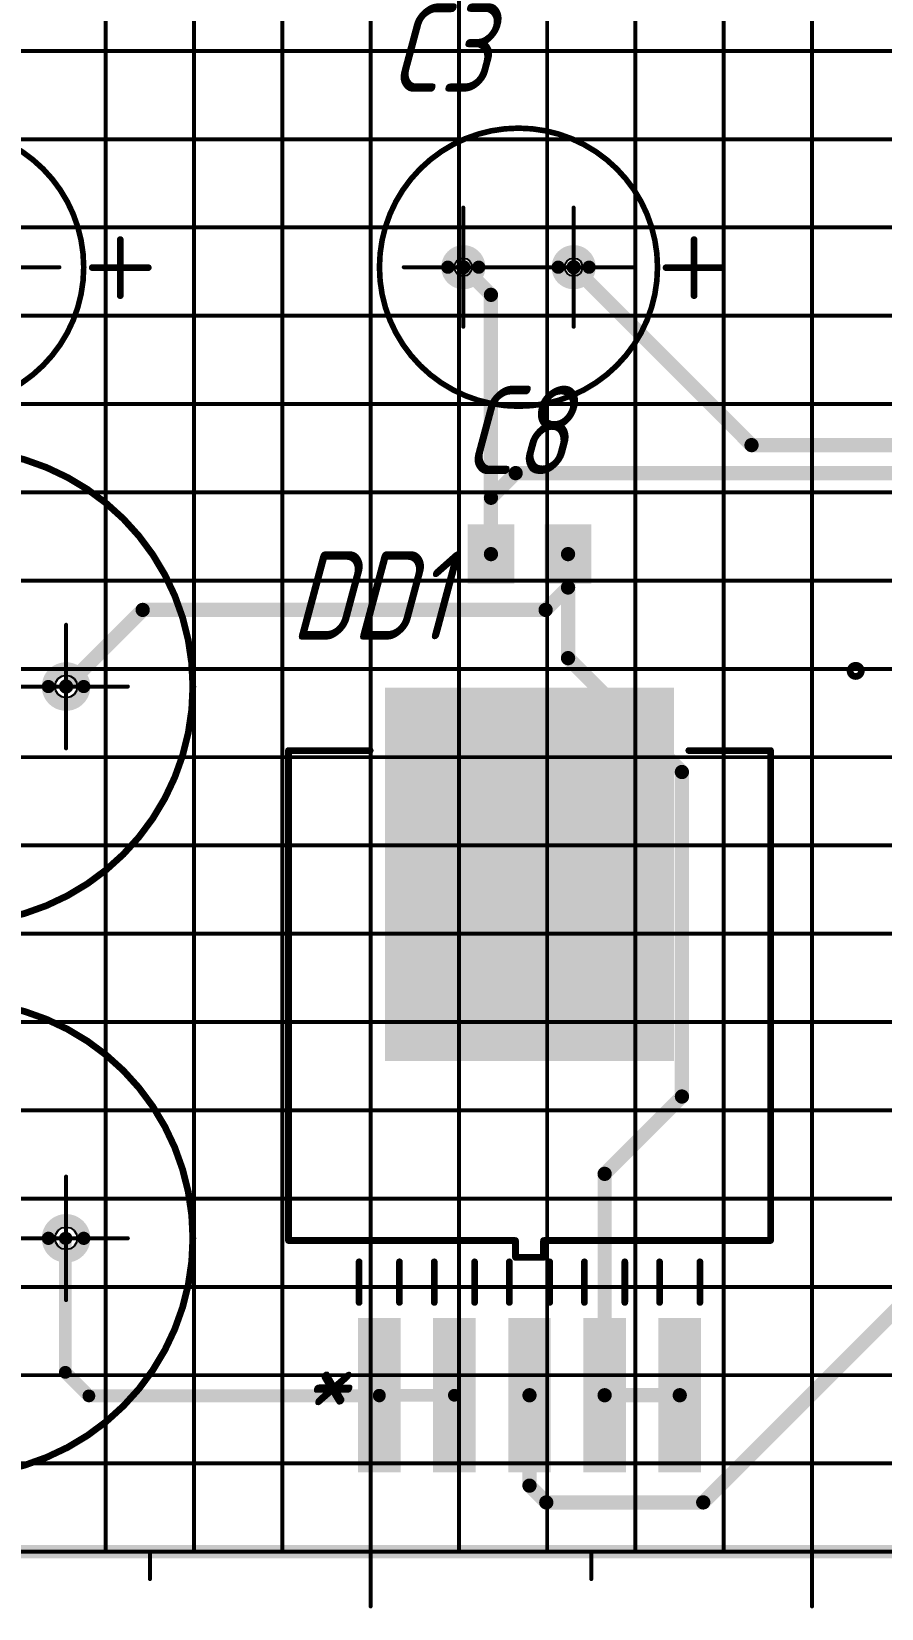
# Model space of a CAD drawing. Header units: millimetres. Extents: x 95 to 923, y 69 to 658.
# Drawn here: x 354.8 to 393.3, y 247.5 to 318.9 of the extents above; entities that cross this region are included whole.
import ezdxf

# ---------------------------------------------------------------- set-up
doc = ezdxf.new("R2010")
doc.units = ezdxf.units.MM
for name, color, linetype in [('Mechanical11', 56, 'Continuous'), ('Mechanical12', 56, 'Continuous'), ('Mechanical7', 56, 'Continuous'), ('Mechanical9', 56, 'Continuous')]:
    doc.layers.add(name, color=color, linetype=linetype)
doc.styles.add('GOST type A', font='', dxfattribs={"height": 0.2})
doc.styles.get('GOST type A').set_extended_font_data('GOST type A', italic=True)

msp = doc.modelspace()

# ---------------------------------------------------------------- hatches: boundary and pattern name
at = {"layer": 'Mechanical12'}
for points in [[(374.534, 293.876), (376.656, 293.876), (376.656, 296.568), (374.534, 296.568)], [(374.534, 293.876), (376.656, 293.876), (376.656, 296.568), (374.534, 296.568)], [(378.028, 293.876), (380.15, 293.876), (380.15, 296.568), (378.028, 296.568)], [(378.028, 293.876), (380.15, 293.876), (380.15, 296.568), (378.028, 296.568)], [(370.789, 272.25), (383.895, 272.25), (383.895, 289.166), (370.789, 289.166)], [(370.789, 272.25), (383.895, 272.25), (383.895, 289.166), (370.789, 289.166)], [(369.57, 253.618), (371.499, 253.618), (371.499, 260.606), (369.57, 260.606)], [(369.57, 253.618), (371.499, 253.618), (371.499, 260.606), (369.57, 260.606)], [(372.974, 253.618), (374.903, 253.618), (374.903, 260.606), (372.974, 260.606)], [(372.974, 253.618), (374.903, 253.618), (374.903, 260.606), (372.974, 260.606)], [(376.378, 253.618), (378.306, 253.618), (378.306, 260.606), (376.378, 260.606)], [(376.378, 253.618), (378.306, 253.618), (378.306, 260.606), (376.378, 260.606)], [(379.781, 253.618), (381.71, 253.618), (381.71, 260.606), (379.781, 260.606)], [(379.781, 253.618), (381.71, 253.618), (381.71, 260.606), (379.781, 260.606)], [(383.185, 253.618), (385.114, 253.618), (385.114, 260.606), (383.185, 260.606)], [(383.185, 253.618), (385.114, 253.618), (385.114, 260.606), (383.185, 260.606)]]:
    msp.add_hatch(color=7, dxfattribs=at).paths.add_polyline_path(points)

# ---------------------------------------------------------------- linework, layer by layer
at = {"layer": 'Mechanical11', "color": 7}
for p, q in [((373.965, 308.066), (373.934, 308.222)), ((373.934, 308.222), (374.342, 308.222)), ((374.054, 307.933), (373.965, 308.066)), ((374.342, 308.222), (374.342, 308.63)), ((374.342, 308.63), (374.498, 308.599)), ((374.75, 308.222), (374.342, 308.222)), ((374.342, 308.222), (374.342, 307.814)), ((374.342, 308.222), (374.75, 308.222)), ((374.342, 307.814), (374.342, 308.222)), ((374.498, 308.599), (374.63, 308.51)), ((374.63, 308.51), (374.719, 308.378)), ((374.719, 308.066), (374.63, 307.933)), ((374.719, 308.378), (374.75, 308.222)), ((374.75, 308.222), (374.719, 308.066)), ((378.965, 308.066), (378.934, 308.222)), ((378.934, 308.222), (379.342, 308.222)), ((379.054, 307.933), (378.965, 308.066)), ((379.342, 308.222), (379.342, 308.63)), ((379.342, 308.63), (379.498, 308.599)), ((379.75, 308.222), (379.342, 308.222)), ((379.342, 308.222), (379.342, 307.814)), ((379.342, 308.222), (379.75, 308.222)), ((379.342, 307.814), (379.342, 308.222)), ((379.498, 308.599), (379.63, 308.51)), ((379.63, 308.51), (379.719, 308.378)), ((379.719, 308.066), (379.63, 307.933)), ((379.719, 308.378), (379.75, 308.222)), ((379.75, 308.222), (379.719, 308.066)), ((374.186, 307.845), (374.054, 307.933)), ((374.342, 307.814), (374.186, 307.845)), ((374.498, 307.845), (374.342, 307.814)), ((374.63, 307.933), (374.498, 307.845)), ((379.186, 307.845), (379.054, 307.933)), ((379.342, 307.814), (379.186, 307.845)), ((379.498, 307.845), (379.342, 307.814)), ((379.63, 307.933), (379.498, 307.845)), ((355.871, 289.027), (355.832, 289.222)), ((355.832, 289.222), (356.342, 289.222)), ((355.981, 288.861), (355.871, 289.027)), ((356.147, 288.751), (355.981, 288.861)), ((356.342, 288.712), (356.147, 288.751)), ((356.342, 289.222), (356.342, 288.712)), ((356.342, 289.222), (356.852, 289.222)), ((356.342, 288.712), (356.342, 289.222)), ((356.537, 288.751), (356.342, 288.712)), ((356.702, 288.861), (356.537, 288.751)), ((356.813, 289.027), (356.702, 288.861)), ((356.852, 289.222), (356.813, 289.027)), ((355.871, 264.027), (355.832, 264.222)), ((355.832, 264.222), (356.342, 264.222)), ((355.981, 263.861), (355.871, 264.027)), ((356.147, 263.751), (355.981, 263.861)), ((356.342, 263.712), (356.147, 263.751)), ((356.342, 264.222), (356.342, 263.712)), ((356.342, 264.222), (356.852, 264.222)), ((356.342, 263.712), (356.342, 264.222)), ((356.537, 263.751), (356.342, 263.712)), ((356.702, 263.861), (356.537, 263.751)), ((356.813, 264.027), (356.702, 263.861)), ((356.852, 264.222), (356.813, 264.027))]:
    msp.add_line(p, q, dxfattribs=at)
at = {"layer": 'Mechanical12', "color": 7}
for p, q in [((373.934, 308.222), (373.965, 308.378)), ((374.342, 308.222), (373.934, 308.222)), ((373.965, 308.378), (374.054, 308.51)), ((374.054, 308.51), (374.186, 308.599)), ((374.186, 308.599), (374.342, 308.63)), ((374.342, 308.63), (374.342, 308.222)), ((378.934, 308.222), (378.965, 308.378)), ((379.342, 308.222), (378.934, 308.222)), ((378.965, 308.378), (379.054, 308.51)), ((379.054, 308.51), (379.186, 308.599)), ((379.186, 308.599), (379.342, 308.63)), ((379.342, 308.63), (379.342, 308.222)), ((355.832, 289.222), (355.871, 289.417)), ((355.871, 289.417), (355.981, 289.582)), ((355.981, 289.582), (356.147, 289.693)), ((356.147, 289.693), (356.342, 289.732)), ((356.342, 289.222), (356.342, 289.732)), ((356.342, 289.732), (356.537, 289.693)), ((356.342, 289.732), (356.342, 289.222)), ((356.537, 289.693), (356.702, 289.582)), ((356.702, 289.582), (356.813, 289.417)), ((356.813, 289.417), (356.852, 289.222)), ((356.342, 289.222), (355.832, 289.222)), ((356.852, 289.222), (356.342, 289.222)), ((355.832, 264.222), (355.871, 264.417)), ((355.871, 264.417), (355.981, 264.582)), ((355.981, 264.582), (356.147, 264.693)), ((356.147, 264.693), (356.342, 264.732)), ((356.342, 264.222), (356.342, 264.732)), ((356.342, 264.732), (356.537, 264.693)), ((356.342, 264.732), (356.342, 264.222)), ((356.537, 264.693), (356.702, 264.582)), ((356.702, 264.582), (356.813, 264.417)), ((356.813, 264.417), (356.852, 264.222)), ((356.342, 264.222), (355.832, 264.222)), ((356.852, 264.222), (356.342, 264.222))]:
    msp.add_line(p, q, dxfattribs=at)
for points, const_width in [([(357.142, 308.222, 1), (344.542, 308.222, 1)], 0.254), ([(383.142, 308.222, 1), (370.542, 308.222, 1)], 0.254), ([(358.722, 309.472, 1), (358.874, 309.472, 1)], 0.152), ([(384.722, 309.472, 1), (384.874, 309.472, 1)], 0.152), ([(375.042, 308.222, 1), (373.642, 308.222, 1)], 0.6), ([(375.042, 308.222, 1), (373.642, 308.222, 1)], 0.6), ([(380.042, 308.222, 1), (378.642, 308.222, 1)], 0.6), ([(380.042, 308.222, 1), (378.642, 308.222, 1)], 0.6), ([(357.078, 308.222, 1), (357.205, 308.222, 1)], 0.127), ([(357.452, 308.202, 1), (357.604, 308.202, 1)], 0.152), ([(359.992, 308.202, 1), (360.144, 308.202, 1)], 0.152), ([(370.478, 308.222, 1), (370.605, 308.222, 1)], 0.127), ([(373.492, 308.222, 1), (373.792, 308.222, 1)], 0.3), ([(373.492, 308.222, 1), (373.792, 308.222, 1)], 0.3), ([(374.181, 308.222, 1), (374.503, 308.222, 1)], 0.323), ([(374.892, 308.222, 1), (375.192, 308.222, 1)], 0.3), ([(374.892, 308.222, 1), (375.192, 308.222, 1)], 0.3), ([(378.492, 308.222, 1), (378.792, 308.222, 1)], 0.3), ([(378.492, 308.222, 1), (378.792, 308.222, 1)], 0.3), ([(379.18, 308.222, 1), (379.503, 308.222, 1)], 0.323), ([(379.892, 308.222, 1), (380.192, 308.222, 1)], 0.3), ([(379.892, 308.222, 1), (380.192, 308.222, 1)], 0.3), ([(383.078, 308.222, 1), (383.205, 308.222, 1)], 0.127), ([(383.452, 308.202, 1), (383.604, 308.202, 1)], 0.152), ([(385.992, 308.202, 1), (386.144, 308.202, 1)], 0.152), ([(375.433, 306.969, 1), (375.756, 306.969, 1)], 0.323), ([(375.433, 306.969, 1), (375.756, 306.969, 1)], 0.323), ([(358.722, 306.932, 1), (358.874, 306.932, 1)], 0.152), ([(384.722, 306.932, 1), (384.874, 306.932, 1)], 0.152), ([(362.086, 289.222, 1), (340.598, 289.222, 1)], 0.305), ([(387.241, 300.161, 1), (387.564, 300.161, 1)], 0.323), ([(387.241, 300.161, 1), (387.564, 300.161, 1)], 0.323), ([(376.551, 298.891, 1), (376.874, 298.891, 1)], 0.323), ([(376.551, 298.891, 1), (376.874, 298.891, 1)], 0.323), ([(375.433, 297.774, 1), (375.756, 297.774, 1)], 0.323), ([(375.433, 297.774, 1), (375.756, 297.774, 1)], 0.323), ([(375.433, 297.774, 1), (375.756, 297.774, 1)], 0.323), ([(375.433, 295.222, 1), (375.756, 295.222, 1)], 0.323), ([(378.927, 295.222, 1), (379.25, 295.222, 1)], 0.323), ([(378.927, 293.71, 1), (379.25, 293.71, 1)], 0.323), ([(378.927, 293.71, 1), (379.25, 293.71, 1)], 0.323), ([(378.927, 293.71, 1), (379.25, 293.71, 1)], 0.323), ([(359.652, 292.694, 1), (359.975, 292.694, 1)], 0.323), ([(359.652, 292.694, 1), (359.975, 292.694, 1)], 0.323), ([(377.911, 292.694, 1), (378.234, 292.694, 1)], 0.323), ([(377.911, 292.694, 1), (378.234, 292.694, 1)], 0.323), ([(378.927, 290.509, 1), (379.25, 290.509, 1)], 0.323), ([(378.927, 290.509, 1), (379.25, 290.509, 1)], 0.323), ([(357.142, 289.222, 1), (355.542, 289.222, 1)], 0.6), ([(357.142, 289.222, 1), (355.542, 289.222, 1)], 0.6), ([(392.376, 289.932, 1), (391.868, 289.932, 1)], 0.305), ([(391.792, 289.932, 1), (391.944, 289.932, 1)], 0.152), ([(392.3, 289.932, 1), (392.452, 289.932, 1)], 0.152), ([(355.392, 289.222, 1), (355.692, 289.222, 1)], 0.3), ([(355.392, 289.222, 1), (355.692, 289.222, 1)], 0.3), ([(356.18, 289.222, 1), (356.503, 289.222, 1)], 0.323), ([(356.992, 289.222, 1), (357.292, 289.222, 1)], 0.3), ([(356.992, 289.222, 1), (357.292, 289.222, 1)], 0.3), ([(362.01, 289.222, 1), (362.162, 289.222, 1)], 0.152), ([(366.344, 286.322, 1), (366.496, 286.322, 1)], 0.152), ([(366.344, 286.322, 1), (366.496, 286.322, 1)], 0.152), ([(370.047, 286.322, 1), (370.199, 286.322, 1)], 0.152), ([(384.484, 286.322, 1), (384.637, 286.322, 1)], 0.152), ([(388.188, 286.322, 1), (388.34, 286.322, 1)], 0.152), ([(388.188, 286.322, 1), (388.34, 286.322, 1)], 0.152), ([(384.087, 285.35, 1), (384.41, 285.35, 1)], 0.323), ([(384.087, 285.35, 1), (384.41, 285.35, 1)], 0.323), ([(362.086, 264.222, 1), (340.598, 264.222, 1)], 0.305), ([(384.087, 270.647, 1), (384.41, 270.647, 1)], 0.323), ([(384.087, 270.647, 1), (384.41, 270.647, 1)], 0.323), ([(380.584, 267.143, 1), (380.907, 267.143, 1)], 0.323), ([(380.584, 267.143, 1), (380.907, 267.143, 1)], 0.323), ([(357.142, 264.222, 1), (355.542, 264.222, 1)], 0.6), ([(357.142, 264.222, 1), (355.542, 264.222, 1)], 0.6), ([(355.392, 264.222, 1), (355.692, 264.222, 1)], 0.3), ([(355.392, 264.222, 1), (355.692, 264.222, 1)], 0.3), ([(356.164, 264.222, 1), (356.454, 264.222, 1)], 0.29), ([(356.164, 264.222, 1), (356.454, 264.222, 1)], 0.29), ([(356.197, 264.222, 1), (356.487, 264.222, 1)], 0.29), ([(356.992, 264.222, 1), (357.292, 264.222, 1)], 0.3), ([(356.992, 264.222, 1), (357.292, 264.222, 1)], 0.3), ([(362.01, 264.222, 1), (362.162, 264.222, 1)], 0.152), ([(366.344, 264.122, 1), (366.496, 264.122, 1)], 0.152), ([(366.344, 264.122, 1), (366.496, 264.122, 1)], 0.152), ([(376.631, 264.122, 1), (376.783, 264.122, 1)], 0.152), ([(376.631, 264.122, 1), (376.783, 264.122, 1)], 0.152), ([(377.901, 264.122, 1), (378.053, 264.122, 1)], 0.152), ([(377.901, 264.122, 1), (378.053, 264.122, 1)], 0.152), ([(388.188, 264.122, 1), (388.34, 264.122, 1)], 0.152), ([(388.188, 264.122, 1), (388.34, 264.122, 1)], 0.152), ([(369.544, 263.157, 1), (369.697, 263.157, 1)], 0.152), ([(371.373, 263.157, 1), (371.525, 263.157, 1)], 0.152), ([(372.948, 263.157, 1), (373.1, 263.157, 1)], 0.152), ([(374.777, 263.157, 1), (374.929, 263.157, 1)], 0.152), ([(376.351, 263.157, 1), (376.504, 263.157, 1)], 0.152), ([(376.631, 263.36, 1), (376.783, 263.36, 1)], 0.152), ([(376.631, 263.36, 1), (376.783, 263.36, 1)], 0.152), ([(377.901, 263.36, 1), (378.053, 263.36, 1)], 0.152), ([(377.901, 263.36, 1), (378.053, 263.36, 1)], 0.152), ([(378.18, 263.157, 1), (378.333, 263.157, 1)], 0.152), ([(379.755, 263.157, 1), (379.907, 263.157, 1)], 0.152), ([(381.584, 263.157, 1), (381.736, 263.157, 1)], 0.152), ([(383.159, 263.157, 1), (383.311, 263.157, 1)], 0.152), ([(384.987, 263.157, 1), (385.14, 263.157, 1)], 0.152), ([(369.544, 261.317, 1), (369.697, 261.317, 1)], 0.152), ([(371.373, 261.317, 1), (371.525, 261.317, 1)], 0.152), ([(372.948, 261.317, 1), (373.1, 261.317, 1)], 0.152), ([(374.777, 261.317, 1), (374.929, 261.317, 1)], 0.152), ([(376.351, 261.317, 1), (376.504, 261.317, 1)], 0.152), ([(378.18, 261.317, 1), (378.333, 261.317, 1)], 0.152), ([(379.755, 261.317, 1), (379.907, 261.317, 1)], 0.152), ([(381.584, 261.317, 1), (381.736, 261.317, 1)], 0.152), ([(383.159, 261.317, 1), (383.311, 261.317, 1)], 0.152), ([(384.987, 261.317, 1), (385.14, 261.317, 1)], 0.152), ([(356.164, 258.15, 1), (356.454, 258.15, 1)], 0.29), ([(356.164, 258.15, 1), (356.454, 258.15, 1)], 0.29), ([(357.231, 257.083, 1), (357.521, 257.083, 1)], 0.29), ([(357.231, 257.083, 1), (357.521, 257.083, 1)], 0.29), ([(370.39, 257.112, 1), (370.68, 257.112, 1)], 0.29), ([(370.39, 257.112, 1), (370.68, 257.112, 1)], 0.29), ([(370.39, 257.083, 1), (370.68, 257.083, 1)], 0.29), ([(370.39, 257.083, 1), (370.68, 257.083, 1)], 0.29), ([(373.793, 257.112, 1), (374.083, 257.112, 1)], 0.29), ([(377.18, 257.112, 1), (377.503, 257.112, 1)], 0.323), ([(380.584, 257.112, 1), (380.907, 257.112, 1)], 0.323), ([(380.584, 257.112, 1), (380.907, 257.112, 1)], 0.323), ([(383.988, 257.112, 1), (384.311, 257.112, 1)], 0.323), ([(377.18, 253.017, 1), (377.503, 253.017, 1)], 0.323), ([(377.18, 253.017, 1), (377.503, 253.017, 1)], 0.323), ([(377.94, 252.257, 1), (378.263, 252.257, 1)], 0.323), ([(377.94, 252.257, 1), (378.263, 252.257, 1)], 0.323), ([(385.052, 252.257, 1), (385.375, 252.257, 1)], 0.323), ([(385.052, 252.257, 1), (385.375, 252.257, 1)], 0.323)]:
    msp.add_lwpolyline(points, format="xyb", close=True, dxfattribs=dict(at, const_width=const_width))
for points, const_width in [([(358.798, 306.932), (358.798, 309.472)], 0.305), ([(384.798, 306.932), (384.798, 309.472)], 0.305), ([(357.528, 308.202), (360.068, 308.202)], 0.305), ([(374.342, 308.222), (375.595, 306.969)], 0.646), ([(379.342, 308.222), (387.402, 300.161)], 0.646), ([(383.528, 308.202), (386.068, 308.202)], 0.305), ([(375.595, 297.774), (375.595, 306.969)], 0.646), ([(387.402, 300.161), (399.387, 300.161)], 0.646), ([(375.595, 297.774), (376.713, 298.891)], 0.646), ([(376.713, 298.891), (395.627, 298.891)], 0.646), ([(375.595, 295.222), (375.595, 297.774)], 0.646), ([(379.089, 293.71), (379.089, 295.222)], 0.646), ([(378.073, 292.694), (379.089, 293.71)], 0.646), ([(379.089, 290.509), (379.089, 293.71)], 0.646), ([(356.342, 289.222), (359.814, 292.694)], 0.646), ([(359.814, 292.694), (378.073, 292.694)], 0.646), ([(379.089, 290.509), (384.249, 285.35)], 0.646), ([(366.42, 264.122), (366.42, 286.322)], 0.305), ([(366.42, 286.322), (370.123, 286.322)], 0.305), ([(384.561, 286.322), (388.264, 286.322)], 0.305), ([(388.264, 264.122), (388.264, 286.322)], 0.305), ([(384.249, 270.647), (384.249, 285.35)], 0.646), ([(380.746, 267.143), (384.249, 270.647)], 0.646), ([(380.746, 257.112), (380.746, 267.143)], 0.646), ([(356.309, 258.15), (356.309, 264.222)], 0.58), ([(356.309, 264.222), (356.342, 264.222)], 0.58), ([(366.42, 264.122), (376.707, 264.122)], 0.305), ([(376.707, 263.36), (376.707, 264.122)], 0.305), ([(377.977, 263.36), (377.977, 264.122)], 0.305), ([(377.977, 264.122), (388.264, 264.122)], 0.305), ([(385.214, 252.257), (396.744, 263.788)], 0.646), ([(369.62, 261.317), (369.62, 263.157)], 0.305), ([(371.449, 261.317), (371.449, 263.157)], 0.305), ([(373.024, 261.317), (373.024, 263.157)], 0.305), ([(374.853, 261.317), (374.853, 263.157)], 0.305), ([(376.428, 261.317), (376.428, 263.157)], 0.305), ([(376.707, 263.36), (377.977, 263.36)], 0.305), ([(378.256, 261.317), (378.256, 263.157)], 0.305), ([(379.831, 261.317), (379.831, 263.157)], 0.305), ([(381.66, 261.317), (381.66, 263.157)], 0.305), ([(383.235, 261.317), (383.235, 263.157)], 0.305), ([(385.064, 261.317), (385.064, 263.157)], 0.305), ([(356.309, 258.15), (357.376, 257.083)], 0.58), ([(357.376, 257.083), (370.535, 257.083)], 0.58), ([(370.535, 257.083), (370.535, 257.112)], 0.58), ([(370.535, 257.112), (373.938, 257.112)], 0.58), ([(377.342, 253.017), (377.342, 257.112)], 0.646), ([(380.746, 257.112), (384.149, 257.112)], 0.646), ([(377.342, 253.017), (378.102, 252.257)], 0.646), ([(378.102, 252.257), (385.214, 252.257)], 0.646), ([(190.142, 250.022), (432.342, 250.022)], 0.6), ([(190.142, 250.022), (432.342, 250.022)], 0.6), ([(190.142, 250.022), (432.342, 250.022)], 0.6), ([(190.142, 250.022), (432.342, 250.022)], 0.6)]:
    msp.add_lwpolyline(points, dxfattribs=dict(at, const_width=const_width))
at = {"layer": 'Mechanical7', "color": 7, "const_width": 0.18}
for points in [[(374.342, 305.522), (374.342, 310.922)], [(379.342, 305.522), (379.342, 310.922)], [(374.342, 305.822), (374.342, 310.622)], [(379.342, 305.822), (379.342, 310.622)], [(350.642, 308.222), (356.042, 308.222)], [(350.942, 308.222), (355.742, 308.222)], [(371.642, 308.222), (377.042, 308.222)], [(371.942, 308.222), (376.742, 308.222)], [(376.642, 308.222), (382.042, 308.222)], [(376.942, 308.222), (381.742, 308.222)], [(356.342, 286.422), (356.342, 292.022)], [(356.342, 286.722), (356.342, 291.722)], [(353.542, 289.222), (359.142, 289.222)], [(353.842, 289.222), (358.842, 289.222)], [(356.342, 261.422), (356.342, 267.022)], [(356.342, 261.722), (356.342, 266.722)], [(353.542, 264.222), (359.142, 264.222)], [(353.842, 264.222), (358.842, 264.222)]]:
    msp.add_lwpolyline(points, dxfattribs=at)
at = {"layer": 'Mechanical7', "color": 7, "const_width": 0.09}
for points in [[(374.297, 310.922, 1), (374.387, 310.922, 1)], [(379.297, 310.922, 1), (379.387, 310.922, 1)], [(374.297, 310.622, 1), (374.387, 310.622, 1)], [(379.297, 310.622, 1), (379.387, 310.622, 1)], [(355.697, 308.222, 1), (355.787, 308.222, 1)], [(355.997, 308.222, 1), (356.087, 308.222, 1)], [(371.597, 308.222, 1), (371.687, 308.222, 1)], [(371.897, 308.222, 1), (371.987, 308.222, 1)], [(376.597, 308.222, 1), (376.687, 308.222, 1)], [(376.697, 308.222, 1), (376.787, 308.222, 1)], [(376.897, 308.222, 1), (376.987, 308.222, 1)], [(376.997, 308.222, 1), (377.087, 308.222, 1)], [(381.697, 308.222, 1), (381.787, 308.222, 1)], [(381.997, 308.222, 1), (382.087, 308.222, 1)], [(374.297, 305.822, 1), (374.387, 305.822, 1)], [(379.297, 305.822, 1), (379.387, 305.822, 1)], [(374.297, 305.522, 1), (374.387, 305.522, 1)], [(379.297, 305.522, 1), (379.387, 305.522, 1)], [(356.297, 292.022, 1), (356.387, 292.022, 1)], [(356.297, 291.722, 1), (356.387, 291.722, 1)], [(358.797, 289.222, 1), (358.887, 289.222, 1)], [(359.097, 289.222, 1), (359.187, 289.222, 1)], [(356.297, 286.722, 1), (356.387, 286.722, 1)], [(356.297, 286.422, 1), (356.387, 286.422, 1)], [(356.297, 267.022, 1), (356.387, 267.022, 1)], [(356.297, 266.722, 1), (356.387, 266.722, 1)], [(358.797, 264.222, 1), (358.887, 264.222, 1)], [(359.097, 264.222, 1), (359.187, 264.222, 1)], [(356.297, 261.722, 1), (356.387, 261.722, 1)], [(356.297, 261.422, 1), (356.387, 261.422, 1)]]:
    msp.add_lwpolyline(points, format="xyb", close=True, dxfattribs=at)
at = {"layer": 'Mechanical9', "color": 7, "const_width": 0.18}
for points in [[(358.142, 250.022), (358.142, 611.222)], [(362.142, 250.022), (362.142, 611.222)], [(366.142, 250.022), (366.142, 611.222)], [(370.142, 250.022), (370.142, 611.222)], [(374.142, 250.022), (374.142, 611.222)], [(378.142, 250.022), (378.142, 611.222)], [(382.142, 250.022), (382.142, 611.222)], [(386.142, 250.022), (386.142, 611.222)], [(390.142, 250.022), (390.142, 611.222)], [(190.142, 318.022), (432.342, 318.022)], [(190.142, 314.022), (432.342, 314.022)], [(190.142, 310.022), (432.342, 310.022)], [(190.142, 306.022), (432.342, 306.022)], [(190.142, 302.022), (432.342, 302.022)], [(190.142, 298.022), (432.342, 298.022)], [(190.142, 294.022), (432.342, 294.022)], [(190.142, 290.022), (432.342, 290.022)], [(190.142, 286.022), (432.342, 286.022)], [(190.142, 282.022), (432.342, 282.022)], [(190.142, 278.022), (432.342, 278.022)], [(190.142, 274.022), (432.342, 274.022)], [(190.142, 270.022), (432.342, 270.022)], [(190.142, 266.022), (432.342, 266.022)], [(190.142, 262.022), (432.342, 262.022)], [(190.142, 258.022), (432.342, 258.022)], [(190.142, 254.022), (432.342, 254.022)], [(190.142, 250.022), (432.342, 250.022)], [(360.142, 248.782), (360.142, 250.022)], [(370.142, 247.542), (370.142, 250.022)], [(370.142, 248.782), (370.142, 250.022)], [(380.142, 248.782), (380.142, 250.022)], [(390.142, 247.542), (390.142, 250.022)], [(390.142, 248.782), (390.142, 250.022)]]:
    msp.add_lwpolyline(points, dxfattribs=at)
at = {"layer": 'Mechanical9', "color": 7, "const_width": 0.09}
for points in [[(358.097, 250.022, 1), (358.187, 250.022, 1)], [(360.097, 250.022, 1), (360.187, 250.022, 1)], [(362.097, 250.022, 1), (362.187, 250.022, 1)], [(366.097, 250.022, 1), (366.187, 250.022, 1)], [(370.097, 250.022, 1), (370.187, 250.022, 1)], [(370.097, 250.022, 1), (370.187, 250.022, 1)], [(370.097, 250.022, 1), (370.187, 250.022, 1)], [(374.097, 250.022, 1), (374.187, 250.022, 1)], [(378.097, 250.022, 1), (378.187, 250.022, 1)], [(380.097, 250.022, 1), (380.187, 250.022, 1)], [(382.097, 250.022, 1), (382.187, 250.022, 1)], [(386.097, 250.022, 1), (386.187, 250.022, 1)], [(390.097, 250.022, 1), (390.187, 250.022, 1)], [(390.097, 250.022, 1), (390.187, 250.022, 1)], [(390.097, 250.022, 1), (390.187, 250.022, 1)], [(360.097, 248.782, 1), (360.187, 248.782, 1)], [(370.097, 248.782, 1), (370.187, 248.782, 1)], [(380.097, 248.782, 1), (380.187, 248.782, 1)], [(390.097, 248.782, 1), (390.187, 248.782, 1)], [(370.097, 247.542, 1), (370.187, 247.542, 1)], [(390.097, 247.542, 1), (390.187, 247.542, 1)]]:
    msp.add_lwpolyline(points, format="xyb", close=True, dxfattribs=at)

# ---------------------------------------------------------------- texts
at = {"layer": 'Mechanical7', "color": 7, "style": 'GOST type A'}
for s, p in [('C3', (370.939, 316.163)), ('C8', (374.292, 298.841)), ('DD1', (366.496, 291.351)), ('*', (366.928, 255.842))]:
    msp.add_text(s, height=4, dxfattribs=at).set_placement(p)

doc.saveas('drawing.dxf')
